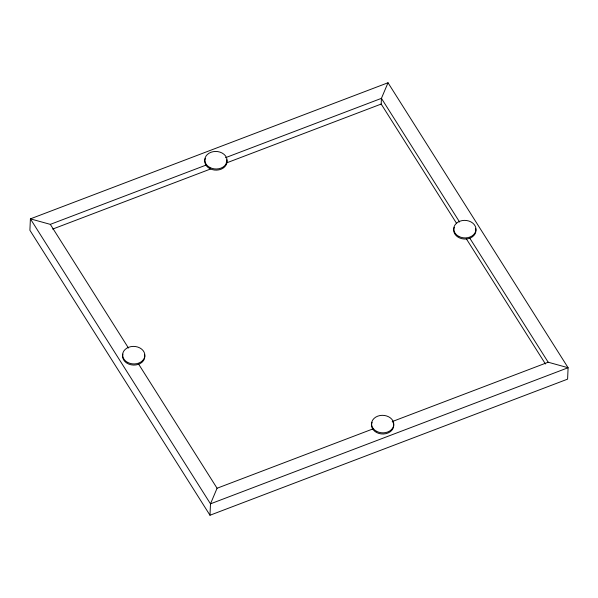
<?xml version="1.0" encoding="UTF-8"?>
<svg xmlns="http://www.w3.org/2000/svg" width="598" height="598" viewBox="0 0 598 598"><rect width="100%" height="100%" fill="white"/><g stroke="black" fill="none" stroke-linecap="round" stroke-linejoin="round"><path stroke-width="0.9" d="M209.988 515.244L29.9 230.267L30.401 218.861L388.012 82.756L568.1 367.733L567.599 379.139L209.988 515.244L210.489 503.837L217.067 488.245L373.04 428.878M381.158 104.74L381.434 98.349L388.012 82.756M392.206 421.583L548.187 362.224L568.1 367.733L210.489 503.837L30.401 218.861L50.314 224.37L206.288 165.011M225.461 157.715L381.434 98.349L459.585 222.015M52.676 229.079L210.399 169.055M226.081 163.082L381.188 104.052L456.349 222.994M469.542 237.772L548.187 362.224M466.305 238.744L545.451 363.988M50.314 224.37L128.465 348.036M138.415 363.793L217.067 488.245M475.702 228.683A11.123 8.768 2.5 0 1 464.175 239.028A11.123 8.768 2.5 0 1 454.248 227.36M226.762 159.756A11.123 8.768 2.5 0 1 216.693 170.124A11.123 8.768 2.5 0 1 204.77 160.675M204.867 159.92A11.123 8.768 2.5 0 1 205.316 158.44M144.581 354.704A11.123 8.768 2.5 0 1 133.541 365.079A11.123 8.768 2.5 0 1 122.867 354.113M392.557 421.455A11.123 8.768 2.5 0 1 383.445 433.991A11.123 8.768 2.5 0 1 372.061 422.308M458.756 236.374A11.123 8.768 2.5 0 0 475.963 229.826A11.123 8.768 2.5 0 0 459.855 221.23A11.123 8.768 2.5 0 0 458.756 236.374M209.823 167.455A11.123 8.768 2.5 0 0 227.031 160.907A11.123 8.768 2.5 0 0 210.922 152.303A11.123 8.768 2.5 0 0 209.823 167.455M127.636 362.403A11.123 8.768 2.5 0 0 144.843 355.855A11.123 8.768 2.5 0 0 128.734 347.251A11.123 8.768 2.5 0 0 127.636 362.403M376.576 431.322A11.123 8.768 2.5 0 0 393.776 424.774A11.123 8.768 2.5 0 0 377.674 416.178A11.123 8.768 2.5 0 0 376.576 431.322"/></g></svg>
